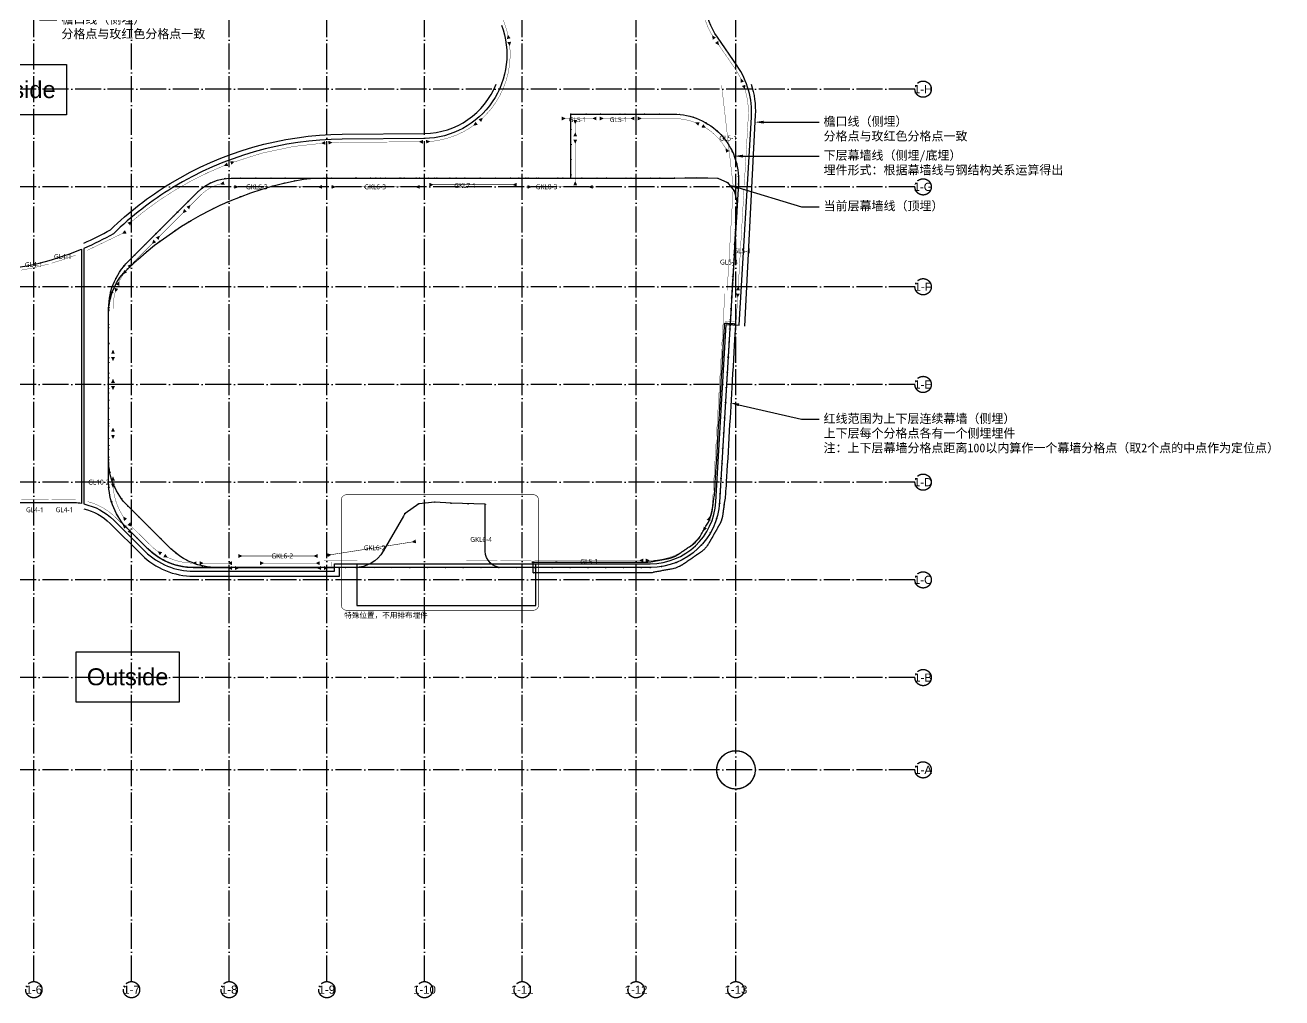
# Model space of a CAD drawing. Header units: millimetres. Extents: x -183324 to 52414, y -21000 to 181959.
# Drawn here: x -65504 to 50311, y -21000 to 68598 of the extents above; entities that cross this region are included whole.
import ezdxf
from ezdxf import colors
from ezdxf.entities.mleader import LeaderData, LeaderLine
from ezdxf.math import Vec2, Vec3

# ---------------------------------------------------------------- set-up
doc = ezdxf.new("R2010")
doc.units = ezdxf.units.MM
doc.header["$LTSCALE"] = 100
for name, pattern in [('ACAD_ISO04W100', [30, 24, -3, 0, -3]), ('CENTER', [2, 1.25, -0.25, 0.25, -0.25]), ('HIDDEN', [0.375, 0.25, -0.125])]:
    doc.linetypes.add(name, pattern=pattern)
doc.layers.get('DEFPOINTS').update_dxf_attribs({"color": 9, "true_color": 0x808080})
for name, color, linetype, true_color in [('ddd$0$范围', 7, 'Continuous', 0x000000), ('F_ALUM', 4, 'Continuous', 0x00ffff), ('F_CONC', 7, 'Continuous', 0x000000), ('F_GLAS', 5, 'Continuous', 0x0000ff), ('F_GRID', 1, 'ACAD_ISO04W100', 0xff0000)]:
    doc.layers.add(name, color=color, linetype=linetype, true_color=true_color)
doc.layers.add('F_TEXT', color=2, linetype='Continuous')
doc.styles.add('2F 钢结构及编号汇总$0$Arial Regular', font='Microsoft YaHei UI.ttf')
doc.styles.add('Arial Regular', font='arial.ttf')
doc.styles.add('F-Arial-h2', font='arial.ttf', dxfattribs={"height": 2})
doc.styles.add('F-simhei', font='simhei.ttf')

# ---------------------------------------------------------------- blocks, each defined once
blk = doc.blocks.new('Block 03')
at = {"layer": 'DEFPOINTS'}
blk.add_circle((0, 0), 1769, dxfattribs=at)
at = {"layer": 'F_GLAS', "color": 6, "true_color": 0xff00ff}
for p, q in [((228, 54049), (-1502, 24665)), ((-55744, 47089), (-49617, 53217)), ((-57807, 26444), (-57807, 42469)), ((-30649, 23361), (-32507, 20142)), ((-54200, 20373), (-56021, 22171)), ((-35105, 18641), (-49981, 18641)), ((-7890, 18641), (-21599, 18640))]:
    blk.add_line(p, q, dxfattribs=at)
for points in [[(-46506, 54505), (-15206, 54505), (-15206, 60402), (-5762, 60402)], [(-23099, 20140), (-23100, 24462), (-26251, 24561), (-27751, 24661), (-29233, 24509), (-30486, 23613)]]:
    blk.add_lwpolyline(points, dxfattribs=at)
at = {"layer": 'F_GLAS', "color": 6, "true_color": 0xff00ff, "extrusion": (0.001776, -0.00073575, 0.999998)}
blk.add_circle((-15206, 60402, -71), 25, dxfattribs=at)
at = {"layer": 'F_GLAS', "color": 6, "true_color": 0xff00ff}
for centre in [(-13806, 60402, -1), (-12473, 60402, 0), (-10687, 60402, 0), (-10220, 60402, 0), (-8433, 60402, 0), (-7033, 60402, 0), (-3926, 60114, 0), (-2757, 59595, 0), (-1750, 58863, 0), (-933, 57962, 0), (-324, 56937, 0), (66, 55829, 0), (232, 54676, 0), (222, 53966, 0), (141, 52568, 0), (59, 51170, 0), (-25, 49773, 0), (-107, 48375, 0), (-188, 46978, 0), (-29233, 24509), (-27751, 24661), (-26251, 24561), (-24675, 24511), (-23100, 24462), (-30486, 23613), (-4260, 19771), (-49442, 18641), (-48120, 18642), (-46480, 18641), (-44840, 18641), (-43200, 18641), (-39279, 18641, 0), (-37330, 18641), (-35979, 18641, 0), (-35000, 18643), (-18537, 18641), (-15257, 18641), (-13624, 18641), (-11983, 18641), (-10342, 18641), (-8698, 18638, 0), (-7891, 18641), (-5507, 19102)]:
    blk.add_circle(centre, 25, dxfattribs=at)
at = {"layer": 'F_GLAS', "color": 6, "true_color": 0xff00ff, "extrusion": (4.72991e-08, -6.47429e-09, 1)}
blk.add_circle((-5214, 60377, 0), 25, dxfattribs=at)
at = {"layer": 'F_GLAS', "color": 6, "true_color": 0xff00ff, "extrusion": (7.98611e-08, 1.34035e-15, 1)}
for centre in [(-15206, 59002, -1), (-15206, 57602, -1), (-15206, 56202, -1), (-15206, 54802, -1), (-15206, 54517, 0)]:
    blk.add_circle(centre, 25, dxfattribs=at)
at = {"layer": 'F_GLAS', "color": 6, "true_color": 0xff00ff, "extrusion": (9.47642e-09, -7.88545e-08, 1)}
blk.add_circle((-47097, 54465, 0), 25, dxfattribs=at)
at = {"layer": 'F_GLAS', "color": 6, "true_color": 0xff00ff, "extrusion": (-1.11278e-11, -7.98723e-08, 1)}
for centre in [(-45647, 54505, 0), (-44247, 54505, 0), (-42847, 54505, 0), (-41540, 54505, -1), (-37290, 54505, -1), (-35060, 54501, -1), (-33677, 54509, 0), (-32277, 54508, 0), (-30877, 54505, 0), (-29477, 54505, 0), (-27568, 54505, 0), (-25782, 54505, 0), (-25000, 54505, -4), (-23590, 54505, -1), (-20010, 54501, -1), (-19152, 54505, 0), (-18207, 54505, 0), (-16420, 54505, 0), (-15207, 54505, 0)]:
    blk.add_circle(centre, 25, dxfattribs=at)
at = {"layer": 'F_GLAS', "color": 6, "true_color": 0xff00ff, "extrusion": (1.11278e-11, -7.98723e-08, 1)}
for centre in [(-37960, 54505, 77), (-37290, 54501, -1), (-28350, 54505, -1), (-23590, 54501, -1)]:
    blk.add_circle(centre, 25, dxfattribs=at)
at = {"layer": 'F_GLAS', "color": 6, "true_color": 0xff00ff, "extrusion": (5.64958e-08, -5.64692e-08, 1)}
for centre in [(-49540, 53290, 0), (-50473, 52361, 0), (-51816, 51016, 0), (-51462, 51370, 0), (-53434, 49399, 0), (-53080, 49752, 0), (-54424, 48408, 0), (-55414, 47418, 0)]:
    blk.add_circle(centre, 25, dxfattribs=at)
at = {"layer": 'F_GLAS', "color": 6, "true_color": 0xff00ff, "extrusion": (2.10129e-08, -8.16586e-08, 1)}
blk.add_circle((-48414, 54070, 0), 25, dxfattribs=at)
at = {"layer": 'F_GLAS', "color": 6, "true_color": 0xff00ff, "extrusion": (6.1501e-08, -5.09718e-08, 1)}
blk.add_circle((-56377, 46430, 0), 25, dxfattribs=at)
at = {"layer": 'F_GLAS', "color": 6, "true_color": 0xff00ff, "extrusion": (7.12826e-08, -3.60405e-08, 1)}
blk.add_circle((-57130, 45285, 0), 25, dxfattribs=at)
at = {"layer": 'F_GLAS', "color": 6, "true_color": 0xff00ff, "extrusion": (7.74901e-08, -1.93729e-08, 1)}
blk.add_circle((-57614, 44001, 0), 25, dxfattribs=at)
at = {"layer": 'F_GLAS', "color": 6, "true_color": 0xff00ff, "extrusion": (0.002763, -0.002934, 0.999992)}
for centre in [(-314, 44838, -133), (-634, 39412, -118), (-716, 38015, -114), (-798, 36617, -110), (-880, 35220, -107), (-963, 33822, -103), (-1375, 26834, -83), (-1456, 25436, -79)]:
    blk.add_circle(centre, 25, dxfattribs=at)
at = {"layer": 'F_GLAS', "color": 6, "true_color": 0xff00ff, "extrusion": (7.98766e-08, 4.9321e-16, 1)}
for centre in [(-57807, 42345, 0), (-57806, 41038, 0), (-57806, 39251, 0), (-57802, 37944, 0), (-57807, 36543, 0), (-57806, 35143, 0), (-57806, 34059, 0), (-57806, 31672, 0), (-57806, 29885, 0), (-57806, 28801, 0), (-57806, 27402, -4)]:
    blk.add_circle(centre, 25, dxfattribs=at)
at = {"layer": 'F_GLAS', "color": 6, "true_color": 0xff00ff, "extrusion": (7.98766e-08, 9.72834e-11, 1)}
blk.add_circle((-57806, 32272, 0), 25, dxfattribs=at)
at = {"layer": 'F_GLAS', "color": 6, "true_color": 0xff00ff, "extrusion": (0.001811, 0.00946, 0.999954)}
blk.add_circle((-57792, 26033, 142), 25, dxfattribs=at)
at = {"layer": 'F_GLAS', "color": 6, "true_color": 0xff00ff, "extrusion": (-0.001735, 0.005448, 0.999984)}
blk.add_circle((-57544, 24688, 234), 25, dxfattribs=at)
at = {"layer": 'F_GLAS', "color": 6, "true_color": 0xff00ff, "extrusion": (1.81198e-07, -1.96314e-07, 1)}
blk.add_circle((-1511, 24530, 0), 25, dxfattribs=at)
at = {"layer": 'F_GLAS', "color": 6, "true_color": 0xff00ff, "extrusion": (0.003511, 0.012939, 0.99991)}
blk.add_circle((-56996, 23434, 103), 25, dxfattribs=at)
at = {"layer": 'F_GLAS', "color": 6, "true_color": 0xff00ff, "extrusion": (-0.000392738, 0.006486, 0.999979)}
blk.add_circle((-56178, 22332, 167), 25, dxfattribs=at)
at = {"layer": 'F_GLAS', "color": 6, "true_color": 0xff00ff, "extrusion": (0.00351, -0.002475, 0.999991)}
blk.add_circle((-1781, 23134, -64), 25, dxfattribs=at)
at = {"layer": 'F_GLAS', "color": 6, "true_color": 0xff00ff, "extrusion": (-0.002626, 0.001636, 0.999995)}
blk.add_circle((-55194, 21355, 180), 25, dxfattribs=at)
at = {"layer": 'F_GLAS', "color": 6, "true_color": 0xff00ff, "extrusion": (-2.58543e-06, 4.48689e-06, 1)}
blk.add_circle((-2349, 21841, 0), 25, dxfattribs=at)
at = {"layer": 'F_GLAS', "color": 6, "true_color": 0xff00ff, "extrusion": (-0.002583, 0.001778, 0.999995)}
blk.add_circle((-54212, 20385, 176), 25, dxfattribs=at)
at = {"layer": 'F_GLAS', "color": 6, "true_color": 0xff00ff, "extrusion": (0.001032, -0.002357, 0.999997)}
blk.add_circle((-3189, 20700, -52), 25, dxfattribs=at)
at = {"layer": 'F_GLAS', "color": 6, "true_color": 0xff00ff, "extrusion": (0.000748417, 0.009148, 0.999958)}
blk.add_circle((-53129, 19533, 139), 25, dxfattribs=at)
at = {"layer": 'F_GLAS', "color": 6, "true_color": 0xff00ff, "extrusion": (-0.000360676, 0.004567, 0.99999)}
blk.add_circle((-51886, 18951, 105), 25, dxfattribs=at)
at = {"layer": 'F_GLAS', "color": 6, "true_color": 0xff00ff, "extrusion": (0.000388375, 0.008077, 0.999967)}
blk.add_circle((-50558, 18669, 131), 25, dxfattribs=at)
at = {"layer": 'F_GLAS', "color": 6, "true_color": 0xff00ff, "extrusion": (0.001491, -0.009206, 0.999957)}
blk.add_circle((-6866, 18723, -183), 25, dxfattribs=at)
at = {"layer": 'F_GLAS', "color": 6, "true_color": 0xff00ff, "extrusion": (0, 0, -1)}
for centre, radius, start, end in [((5762, 54402), 6000, 90, 183.36793), ((46506, 50105), 4400, 45.00395, 90), ((51602, 42469), 6205, 360, 48.12476), ((51802, 26444), 6005, 314.63701, 360), ((7891, 25042), 6401, 183.37364, 269.99429), ((49981, 24646), 6005, 270, 314.63701), ((35105, 21641), 3000, 209.99435, 269.99193), ((21599, 20140), 1500, 269.99579, 359.99193)]:
    blk.add_arc(centre, radius, start, end, dxfattribs=at)
at = {"layer": 'F_GLAS', "color": 6, "true_color": 0xff00ff}
blk.add_arc((-28051, 21861), 3000, 144.26648, 150.00565, dxfattribs=at)
blk = doc.blocks.new('Block 01')
at = {"layer": 'DEFPOINTS'}
blk.add_circle((0, 0), 1769, dxfattribs=at)
at = {"layer": 'F_GLAS', "color": 2, "true_color": 0xffff00}
for p, q in [((-38256, 54505), (-37600, 54505)), ((-37600, 54505), (-5671, 54505)), ((-55992, 46218), (-55131, 47013)), ((-57807, 28550), (-57807, 42069)), ((-561, 40656), (-1503, 24665)), ((-52064, 20371), (-56023, 24280)), ((-7891, 18641), (-47848, 18641))]:
    blk.add_line(p, q, dxfattribs=at)
blk.add_lwpolyline([(-5671, 54505), (-4652, 54524), (-3661, 54527), (-2670, 54530), (-1682, 54490), (-785, 54089), (-152, 53338), (91, 52386), (43, 51396), (-12, 50407), (-67, 49418), (-123, 48429), (-178, 47439), (-233, 46450), (-288, 45461), (-343, 44471), (-399, 43482), (-454, 42493), (-561, 40656)], dxfattribs=at)
at = {"layer": 'F_GLAS', "color": 2, "true_color": 0xffff00, "extrusion": (-0.018632, 0.001776, 0.999825)}
for centre in [(-50551, -43890, 863), (-50687, -42637, 798), (-50942, -39968, 748), (-51109, -38210, 715), (-51149, -37792, 749), (-51319, -36014, 674), (-51358, -35597, 666), (-51491, -34203, 640), (-51624, -32810, 614), (-51757, -31416, 588), (-51890, -30023, 562), (-52022, -28629, 536), (-52155, -27236, 510), (-52288, -25843, 484), (-52421, -24449, 458), (-52514, -23485, 428), (-52745, -21056, 394), (-52912, -19305, 361), (-53045, -17912, 335), (-53128, -17035, 360), (-53297, -15256, 327), (-53341, -14798, 319), (-53510, -13020, 285), (-53594, -12144, 268), (-53721, -10815, 202), (-50171, -45593, 853)]:
    blk.add_circle(centre, 25, dxfattribs=at)
at = {"layer": 'F_GLAS', "color": 2, "true_color": 0xffff00}
for centre in [(-4652, 54524), (-4652, 54524), (-3661, 54527), (-3661, 54527), (-2670, 54530), (-1682, 54490), (-1682, 54490), (-785, 54089), (-785, 54089), (-152, 53338), (-152, 53338), (91, 52386), (91, 52386), (43, 51396), (43, 51396), (-12, 50407), (-12, 50407), (-67, 49418), (-67, 49418), (-123, 48429), (-123, 48429), (-233, 46450), (-233, 46450), (-178, 47439), (-178, 47439), (-288, 45461), (-288, 45461), (-343, 44471), (-343, 44471), (-399, 43482), (-399, 43482), (-454, 42493), (-454, 42493), (-544, 40948), (-544, 40948), (-509, 41503), (-509, 41503), (-4261, 19771), (-48091, 18646), (-46451, 18641), (-44811, 18640), (-43171, 18640), (-41531, 18640), (-39891, 18640), (-38251, 18641), (-36611, 18640), (-34971, 18641), (-33331, 18643, 0), (-31691, 18643, 0), (-30051, 18641, 0), (-28411, 18641), (-26771, 18640, 0), (-25131, 18641, 0), (-23491, 18641), (-21851, 18641), (-20211, 18641), (-18571, 18641, 41), (-16931, 18641), (-15288, 18641, 0), (-13651, 18641, 41), (-12011, 18641, 0), (-10371, 18640, 0), (-8731, 18641, 41), (-7925, 18641, -1), (-5508, 19101)]:
    blk.add_circle(centre, 25, dxfattribs=at)
at = {"layer": 'F_GLAS', "color": 2, "true_color": 0xffff00, "extrusion": (-0.018211, -0.00432, 0.999825)}
for centre in [(-62106, -30464, 612), (-61913, -32235, 605)]:
    blk.add_circle(centre, 25, dxfattribs=at)
at = {"layer": 'F_GLAS', "color": 2, "true_color": 0xffff00, "extrusion": (-0.018414, -0.003348, 0.999825)}
blk.add_circle((-60548, -32405, 607), 25, dxfattribs=at)
at = {"layer": 'F_GLAS', "color": 2, "true_color": 0xffff00, "extrusion": (-0.018541, -0.002553, 0.999825)}
blk.add_circle((-59230, -33848, 675), 25, dxfattribs=at)
at = {"layer": 'F_GLAS', "color": 2, "true_color": 0xffff00, "extrusion": (-0.017993, -0.005153, 0.999825)}
blk.add_circle((-63185, -30658, 615), 25, dxfattribs=at)
at = {"layer": 'F_GLAS', "color": 2, "true_color": 0xffff00, "extrusion": (-0.017214, -0.007347, 0.999825)}
for centre in [(-66358, -25333, 516), (-66218, -26530, 538)]:
    blk.add_circle(centre, 25, dxfattribs=at)
at = {"layer": 'F_GLAS', "color": 2, "true_color": 0xffff00, "extrusion": (-0.017535, -0.006544, 0.999825)}
blk.add_circle((-65283, -26997, 547), 25, dxfattribs=at)
at = {"layer": 'F_GLAS', "color": 2, "true_color": 0xffff00, "extrusion": (-0.015341, -0.010839, 0.999824)}
blk.add_circle((-53108, 48674, 329), 25, dxfattribs=at)
at = {"layer": 'F_GLAS', "color": 2, "true_color": 0xffff00, "extrusion": (-0.015421, -0.010577, 0.999825)}
blk.add_circle((-51645, 49702, 312), 25, dxfattribs=at)
at = {"layer": 'F_GLAS', "color": 2, "true_color": 0xffff00, "extrusion": (-0.015603, -0.010336, 0.999825)}
blk.add_circle((-54269, 47754, 395), 25, dxfattribs=at)
at = {"layer": 'F_GLAS', "color": 2, "true_color": 0xffff00, "extrusion": (-0.015127, -0.011021, 0.999825)}
blk.add_circle((-55331, 46829, 363), 25, dxfattribs=at)
at = {"layer": 'F_GLAS', "color": 2, "true_color": 0xffff00, "extrusion": (-0.011685, -0.01462, 0.999825)}
blk.add_circle((-56881, 45165, 5), 25, dxfattribs=at)
at = {"layer": 'F_GLAS', "color": 2, "true_color": 0xffff00, "extrusion": (-0.01472, -0.011559, 0.999825)}
blk.add_circle((-56046, 46167, 292), 25, dxfattribs=at)
at = {"layer": 'F_GLAS', "color": 2, "true_color": 0xffff00, "extrusion": (-0.007934, -0.016951, 0.999825)}
blk.add_circle((-70696, 15452, -248), 25, dxfattribs=at)
at = {"layer": 'F_GLAS', "color": 2, "true_color": 0xffff00, "extrusion": (-0.003431, -0.018399, 0.999825)}
blk.add_circle((-64609, 31253, -544), 25, dxfattribs=at)
at = {"layer": 'F_GLAS', "color": 2, "true_color": 0xffff00, "extrusion": (-0.001776, -0.018632, 0.999825)}
for centre in [(-61410, 35051, -577), (-61276, 33647, -589), (-61106, 31868, -555), (-60968, 30466, -492), (-60836, 29072, -466), (-60707, 27678, -439), (-60575, 26285, -413), (-60442, 24891, -387), (-60351, 23911, -408), (-60249, 22932, -429)]:
    blk.add_circle(centre, 25, dxfattribs=at)
at = {"layer": 'F_GLAS', "color": 2, "true_color": 0xffff00, "extrusion": (0.002763, -0.002934, 0.999992)}
for centre in [(-564, 40606, -121), (-634, 39411, -76), (-717, 38014, -114), (-799, 36616, -68), (-883, 35219, -106), (-963, 33821, -60), (-1045, 32423, -57), (-1128, 31026, -94), (-1212, 29628, -91), (-1292, 28231, -45), (-1376, 26834, -83), (-1457, 25435, -79)]:
    blk.add_circle(centre, 25, dxfattribs=at)
at = {"layer": 'F_GLAS', "color": 2, "true_color": 0xffff00, "extrusion": (0.001776, -0.018632, 0.999825)}
blk.add_circle((-54837, 32761, -572), 25, dxfattribs=at)
at = {"layer": 'F_GLAS', "color": 2, "true_color": 0xffff00, "extrusion": (0.006077, -0.017702, 0.999825)}
blk.add_circle((-45702, 43248, -768), 25, dxfattribs=at)
at = {"layer": 'F_GLAS', "color": 2, "true_color": 0xffff00, "extrusion": (0.009682, -0.016017, 0.999825)}
blk.add_circle((-35540, 50655, -907), 25, dxfattribs=at)
at = {"layer": 'F_GLAS', "color": 2, "true_color": 0xffff00, "extrusion": (1.81198e-07, -1.96314e-07, 1)}
blk.add_circle((-1512, 24530, 0), 25, dxfattribs=at)
at = {"layer": 'F_GLAS', "color": 2, "true_color": 0xffff00, "extrusion": (0.01201, -0.014355, 0.999825)}
for centre in [(-56014, 24264, -980), (-54017, 22301, -928), (-53025, 21313, -943), (-52029, 20331, -875)]:
    blk.add_circle(centre, 25, dxfattribs=at)
at = {"layer": 'F_GLAS', "color": 2, "true_color": 0xffff00, "extrusion": (0.011469, -0.014791, 0.999825)}
blk.add_circle((-55018, 23281, -934), 25, dxfattribs=at)
at = {"layer": 'F_GLAS', "color": 2, "true_color": 0xffff00, "extrusion": (0.00351, -0.002475, 0.999991)}
blk.add_circle((-1782, 23134, -64), 25, dxfattribs=at)
at = {"layer": 'F_GLAS', "color": 2, "true_color": 0xffff00, "extrusion": (-2.58542e-06, 4.4869e-06, 1)}
blk.add_circle((-2350, 21841, 0), 25, dxfattribs=at)
at = {"layer": 'F_GLAS', "color": 2, "true_color": 0xffff00, "extrusion": (0.013539, -0.012923, 0.999825)}
blk.add_circle((-51556, 19917, -914), 25, dxfattribs=at)
at = {"layer": 'F_GLAS', "color": 2, "true_color": 0xffff00, "extrusion": (0.001032, -0.002357, 0.999997)}
blk.add_circle((-3190, 20699, -52), 25, dxfattribs=at)
at = {"layer": 'F_GLAS', "color": 2, "true_color": 0xffff00, "extrusion": (0.015861, -0.009936, 0.999825)}
blk.add_circle((-10494, 53051, -992), 25, dxfattribs=at)
at = {"layer": 'F_GLAS', "color": 2, "true_color": 0xffff00, "extrusion": (0.0178, -0.005786, 0.999825)}
blk.add_circle((2670, 52544, -942), 25, dxfattribs=at)
at = {"layer": 'F_GLAS', "color": 2, "true_color": 0xffff00, "extrusion": (0.001491, -0.009206, 0.999957)}
blk.add_circle((-6867, 18723, -183), 25, dxfattribs=at)
at = {"layer": 'F_GLAS', "color": 2, "true_color": 0xffff00, "extrusion": (0, 0, -1)}
for centre, radius, start, end in [((38256, 42105), 12400, 78.1411, 90.00017), ((34396, 23722), 31184, 48.32263, 78.1411), ((52157, 42069), 5650, 0.00017, 47.25207), ((51807, 28550), 6000, 314.63718, 0.00017), ((7891, 25041), 6400, 183.36811, 270.00017), ((47848, 24641), 6000, 270.00017, 314.63718)]:
    blk.add_arc(centre, radius, start, end, dxfattribs=at)
blk = doc.blocks.new('A$C11ab6e16')
at = {"layer": 'F_CONC', "color": 5, "true_color": 0x0000ff}
for p, q in [((104, 64859), (-1714, 67483)), ((307, 40949), (1435, 60116)), ((-28695, 58155), (-36277, 58108)), ((-60300, 47953), (-60301, 24529)), ((-60100, 48037), (-60101, 24492)), ((-1852, 24686), (-890, 41020)), ((-890, 41020), (307, 40949)), ((-60932, 24599), (-65948, 24607)), ((-57340, 23005), (-54446, 20123)), ((-36992, 18291), (-36993, 18991)), ((-36993, 18991), (-7891, 18991)), ((-49981, 18291), (-36992, 18291))]:
    blk.add_line(p, q, dxfattribs=at)
at = {"layer": 'F_CONC', "color": 5, "true_color": 0x0000ff, "extrusion": (0, 0, -1)}
for centre, radius, start, end in [((-3588, 71157), 6450, 325.28102, 23.2609), ((28857, 65902), 7748, 159.63802, 268.80257), ((70525, 72721), 26795, 240.58584, 247.10379), ((61220, 19107), 5500, 101.73668, 134.86957)]:
    blk.add_arc(centre, radius, start, end, dxfattribs=at)
at = {"layer": 'F_CONC', "color": 5, "true_color": 0x0000ff}
for centre, radius, start, end in [((-6102, 60559), 7550, 356.63207, 34.71898), ((-35944, 27463), 30647, 90.62129, 121.35575), ((-35944, 27463), 30647, 121.35575, 134.34412), ((-70525, 72721), 26795, 252.43991, 292.43278), ((-61220, 19107), 5500, 80.38338, 87.00275), ((-7891, 25041), 6050, 270, 356.63207), ((-49981, 24646), 6355, 225.37109, 270)]:
    blk.add_arc(centre, radius, start, end, dxfattribs=at)
blk = doc.blocks.new('平台轮廓 2F')
at = {"layer": 'F_ALUM'}
for p, q in [((66479, 60314), (65499, 40876)), ((28419, 58557), (35999, 58605)), ((7027, 22701), (9937, 19804)), ((28158, 17841), (28158, 18634)), ((14719, 17841), (28158, 17841))]:
    blk.add_line(p, q, dxfattribs=at)
for centre, radius, start, end in [((35843, 65901), 7298, 271.22269, 338.05711), ((-5825, 72721), 26345, 293.30785, 299.28676), ((14719, 24646), 6805, 225.36282, 269.99983)]:
    blk.add_arc(centre, radius, start, end, dxfattribs=at)
at = {"layer": 'F_ALUM', "extrusion": (0, 0, -1)}
for centre, radius, start, end in [((-58489, 60717), 8000, 162.11211, 182.88404), ((-28755, 27462), 31097, 58.64442, 89.38078), ((-28755, 27462), 31097, 45.76555, 58.64442), ((-3500, 19157), 5000, 102.6977, 134.86974)]:
    blk.add_arc(centre, radius, start, end, dxfattribs=at)
blk = doc.blocks.new('A$Cc8c9adf5')
at = {"layer": 'DEFPOINTS', "color": 8, "linetype": 'CENTER', "true_color": 0x808080}
blk.add_circle((0, 0), 1769, dxfattribs=at)
at = {"layer": 'F_GRID'}
for p, q in [((-46700, -19500), (-46700, 175000)), ((-37700, -19500), (-37700, 175000)), ((-28700, -19500), (-28700, 175000)), ((-19700, -19500), (-19700, 175000)), ((-9200, -19500), (-9200, 175000)), ((0, -19500), (0, 175000)), ((-55700, -19500), (-55700, 130550)), ((-64700, -19500), (-64700, 128000)), ((16500, 62700), (-73700, 62700)), ((16500, 53700), (-99800, 53700)), ((16500, 44500), (-99800, 44500)), ((16500, 35500), (-99800, 35500)), ((16500, 26500), (-99800, 26500)), ((16500, 17500), (-113484, 17500)), ((16500, 8500), (-109700, 8500)), ((16500, 0), (-109700, 0))]:
    blk.add_line(p, q, dxfattribs=at)
for centre in [(17250, 62700), (17250, 53700), (17250, 44500), (17250, 35500), (17250, 26500), (17250, 17500), (17250, 8500), (17250, 0), (-64700, -20250), (-55700, -20250), (-46700, -20250), (-37700, -20250), (-28700, -20250), (-19700, -20250), (-9200, -20250), (0, -20250)]:
    blk.add_circle(centre, 750, dxfattribs=at)
at = {"layer": 'F_GRID', "char_height": 750, "attachment_point": 5, "style": 'Arial Regular'}
for s, insert, width in [('1-H', (17250, 62700), 4475.54), ('1-G', (17250, 53700), 4630.43), ('1-F', (17250, 44500), 4312.5), ('1-E', (17250, 35500), 4410.33), ('1-D', (17250, 26500), 4532.61), ('1-C', (17250, 17500), 4557.07), ('1-B', (17250, 8500), 4418.48), ('1-A', (17250, 0), 4532.61), ('1-6', (-64700, -20250), 4198.37), ('1-7', (-55700, -20250), 4198.37), ('1-8', (-46700, -20250), 4206.52), ('1-9', (-37700, -20250), 4206.52), ('1-10', (-28700, -20250), 5355.98), ('1-11', (-19700, -20250), 5070.65), ('1-12', (-9200, -20250), 5339.67), ('1-13', (0, -20250), 5355.98)]:
    blk.add_mtext(s, dxfattribs=dict(at, insert=insert, width=width))
blk = doc.blocks.new('2F 钢结构及编号汇总')
at = {"layer": 'DEFPOINTS', "color": 112, "true_color": 0x0fb574, "const_width": 30}
for points in [[(-20940, 67350, 0.0432756), (-21307, 68691, 0.0961723), (-23678, 73350)], [(-1987, 67350, -0.2368101), (-2796, 73350, -0.2368101)], [(-23600, 59807, 0.2559386), (-20891, 67050)], [(766, 53850), (1136, 60133, 0.1027356), (707, 63050, 0.1027356)], [(-28550, 57859, 0.1576331), (-23900, 59561)], [(-9050, 60002), (-5763, 60002, -0.1085565), (-3415, 59486, -0.1085565)], [(-3095, 59326, -0.1525804), (-766, 56931, -0.1525804)], [(-46550, 55896, -0.0736779), (-37850, 57750)], [(-37550, 57767, -0.0105167), (-36274, 57808), (-28850, 57854)], [(-55950, 50282, -0.0431601), (-51735, 53377, -0.0449491), (-46850, 55782, -0.0449491)], [(-50514, 51754, -0.0000132), (-49334, 52934, -0.15553), (-47175, 54049, -0.15553)], [(-50726, 51542, 0.0000294), (-53342, 48926, 0.0000294)], [(-55950, 46315, -0.0294169), (-55469, 46798, -0.0000215), (-53554, 48713, -0.0000215)], [(-56981, 44650, -0.0643508), (-56250, 45946, -0.0643508)], [(-57407, 38325), (-57407, 42469, -0.0826989), (-57093, 44350)], [(-56250, 23034, -0.1606862), (-57406, 26350)], [(-59750, 24717, -0.1324874), (-57128, 23217), (-56250, 22343)], [(-2525, 22976, 0.0773102), (-2151, 24703), (-2109, 25425)], [(-52983, 19913, -0.0535005), (-53919, 20658), (-55740, 22456, -0.0135414), (-55950, 22675)], [(-55950, 22044), (-54234, 20337, 0.197203), (-49981, 18591), (-46450, 18591)], [(-8275, 19291), (-7891, 19291, 0.276262), (-2825, 22322, 0.276262)], [(-49717, 19041), (-49981, 19041, -0.1264343), (-52683, 19736)]]:
    blk.add_lwpolyline(points, format="xyb", dxfattribs=at)
at = {"layer": 'DEFPOINTS', "color": 112, "true_color": 0x0fb574}
for points in [[(-21011, 67693, 30, 350, 0), (-20940, 67350, 0, 0, 0)], [(-20853, 66702, 30, 350, 0), (-20891, 67050, 0, 0, 0)], [(-2181, 67641, 30, 350, 0), (-1987, 67350, 0, 0, 0)], [(-1580, 66762, 30, 350, 0), (-1779, 67050, 0, 0, 0)], [(590, 63350, 30, 30, 0.0527484), (-142, 64688, 30, 30, 0), (-1779, 67050, 0, 0, 0)], [(451, 63671, 30, 350, 0), (590, 63350, 0, 0, 0)], [(-1318, 63051, 30, 30, 0), (-262, 53849, 0, 0, 0)], [(819, 62718, 30, 350, 0), (707, 63050, 0, 0, 0)], [(-24182, 59354, 30, 350, 0), (-23900, 59561, 0, 0, 0)], [(-23339, 60041, 30, 350, 0), (-23600, 59807, 0, 0, 0)], [(-16050, 60002, 350, 30, 0), (-15700, 60002, 30, 30, 0), (-13200, 60002, 30, 350, 0), (-12850, 60002, 0, 0, 0)], [(-14807, 58350, 350, 30, 0), (-14807, 58700, 30, 30, 0), (-14807, 59502, 30, 350, 0), (-14807, 59852, 0, 0, 0)], [(-12550, 60002, 350, 30, 0), (-12200, 60002, 30, 30, 0), (-9700, 60002, 30, 350, 0), (-9350, 60002, 0, 0, 0)], [(-9050, 60002, 350, 30, 0), (-8700, 60002, 350, 30, 0)], [(-3415, 59486, 350, 30, 0), (-3736, 59626, 350, 30, 0)], [(-3095, 59326, 350, 30, 0), (-2793, 59149, 350, 30, 0)], [(-38199, 57727, 30, 350, 0), (-37850, 57750, 0, 0, 0)], [(-37200, 57783, 30, 350, 0), (-37550, 57767, 0, 0, 0)], [(-29200, 57852, 30, 350, 0), (-28850, 57854, 0, 0, 0)], [(-28201, 57883, 30, 350, 0), (-28550, 57859, 0, 0, 0)], [(-14807, 53850, 350, 30, 0), (-14807, 54200, 30, 30, 0), (-14807, 57700, 30, 350, 0), (-14807, 58050, 0, 0, 0)], [(-766, 56931, 350, 30, 0), (-926, 57242, 350, 30, 0)], [(-47176, 55655, 30, 350, 0), (-46850, 55782, 0, 0, 0)], [(-46222, 56018, 30, 350, 0), (-46550, 55896, 0, 0, 0)], [(-47175, 54049, 350, 30, 0), (-47508, 53942, 350, 30, 0)], [(197, 44175, 350, 30, 0), (217, 44524, 30, 30, 0), (749, 53550, 0, 0, 0)], [(-50514, 51754, 350, 30, 0), (-50274, 52009, 350, 30, 0)], [(-50726, 51542, 350, 30, 0), (-50973, 51295, 350, 30, 0)], [(-55686, 50511, 30, 350, 0), (-55950, 50282, 0, 0, 0)], [(-59765, 47861, 30, 30, 0), (-56551, 49405, 30, 350, 0), (-56235, 49556, 0, 0, 0)], [(-53554, 48713, 350, 30, 0), (-53801, 48466, 350, 30, 0)], [(-53342, 48926, 350, 30, 0), (-53102, 49180, 350, 30, 0)], [(-55950, 46315, 350, 30, 0), (-55710, 46569, 350, 30, 0)], [(-56250, 45946, 350, 30, 0), (-56454, 45662, 350, 30, 0)], [(-57093, 44350, 350, 30, 0), (-57184, 44012, 350, 30, 0)], [(-56981, 44650, 350, 30, 0), (-56835, 44968, 350, 30, 0)], [(17, 41117, 30, 30, 0), (159, 43526, 30, 350, 0), (179, 43875, 0, 0, 0)], [(-1305, 39075, 30, 30, 0), (-1023, 43875, 30, 30, 0)], [(-1023, 41328, 30, 30, 0), (-124, 41275, 0, 0, 0)], [(-57407, 38325, 350, 30, 0), (-57407, 38675, 350, 30, 0)], [(-1797, 30725, 30, 30, 0), (-1323, 38775, 0, 0, 0)], [(-57407, 35650, 350, 30, 0), (-57407, 36000, 30, 30, 0), (-57407, 37675, 30, 350, 0), (-57407, 38025, 0, 0, 0)], [(-57407, 31150, 350, 30, 0), (-57407, 31500, 30, 30, 0), (-57407, 35000, 30, 350, 0), (-57407, 35350, 0, 0, 0)], [(-57407, 30850, 350, 30, 0), (-57407, 30500, 30, 30, 0), (-57407, 27000, 30, 350, 0), (-57407, 26650, 0, 0, 0)], [(-2091, 25725, 30, 30, 0), (-1814, 30425, 0, 0, 0)], [(-57406, 26350, 350, 30, 0), (-57406, 26000, 350, 30, 0)], [(-56250, 23034, 350, 30, 0), (-56460, 23314, 350, 30, 0)], [(-2425, 23311, 30, 350, 0), (-2525, 22976, 0, 0, 0)], [(-56498, 22590, 30, 350, 0), (-56250, 22343, 0, 0, 0)], [(-55950, 22675, 350, 30, 0), (-55708, 22422, 350, 30, 0)], [(-55702, 21797, 30, 350, 0), (-55950, 22044, 0, 0, 0)], [(-2999, 22018, 30, 350, 0), (-2825, 22322, 0, 0, 0)], [(-52983, 19913, 350, 30, 0), (-53268, 20116, 350, 30, 0)], [(-52683, 19736, 350, 30, 0), (-52375, 19570, 350, 30, 0)], [(-49717, 19041, 350, 30, 0), (-50067, 19041, 350, 30, 0)], [(-46450, 19041, 350, 30, 0), (-46800, 19041, 30, 30, 0), (-49067, 19041, 30, 350, 0), (-49417, 19041, 0, 0, 0)], [(-46800, 18591, 30, 350, 0), (-46450, 18591, 0, 0, 0)], [(-46150, 18591, 30, 30, 0), (-38600, 18591, 30, 350, 0), (-38250, 18591, 0, 0, 0)], [(-45800, 18591, 30, 350, 0), (-46150, 18591, 0, 0, 0)], [(-38358, 19040, 350, 30, 0), (-38708, 19040, 30, 30, 0), (-43500, 19042, 30, 350, 0), (-43850, 19042, 0, 0, 0)], [(-37950, 18591, 350, 30, 0), (-37600, 18591, 30, 30, 0), (-36992, 18591, 0, 0, 0)], [(-34875, 19291, 30, 30, 0), (-37950, 19291, 0, 0, 0)], [(-37292, 18741, 30, 30, 0), (-37293, 19141, 0, 0, 0)], [(-24850, 19291, 30, 30, 0), (-22000, 19291, 0, 0, 0)], [(-21700, 19291, 30, 30, 0), (-18850, 19291, 0, 0, 0)], [(-18550, 19291, 30, 30, 0), (-8575, 19291, 0, 0, 0)], [(-8888, 19293, 30, 350, 0), (-8538, 19293, 0, 0, 0)], [(-7963, 19293, 30, 350, 0), (-8313, 19293, 0, 0, 0)]]:
    blk.add_lwpolyline(points, format="xyseb", dxfattribs=at)
at = {"layer": 'DEFPOINTS', "color": 240, "true_color": 0xed2131}
for points in [[(-46225, 53700, 350, 50, 0), (-45875, 53700, 50, 50, 0), (-38500, 53700, 50, 350, 0), (-38150, 53700, 0, 0, 0)], [(-29150, 53700, 350, 50, 0), (-29500, 53700, 50, 50, 0), (-36900, 53700, 50, 350, 0), (-37250, 53700, 0, 0, 0)]]:
    blk.add_lwpolyline(points, format="xyseb", dxfattribs=at)
at = {"layer": 'DEFPOINTS', "color": 232, "true_color": 0xe21153}
blk.add_lwpolyline([(-20200, 53900, 350, 50, 0), (-20550, 53900, 50, 50, 0), (-27900, 53900, 50, 350, 0), (-28250, 53900, 0, 0, 0)], format="xyseb", dxfattribs=at)
at = {"layer": 'DEFPOINTS', "color": 224, "true_color": 0x9c0077}
blk.add_lwpolyline([(-13200, 53700, 350, 50, 0), (-13550, 53700, 50, 50, 0), (-18850, 53700, 50, 350, 0), (-19200, 53700, 0, 0, 0)], format="xyseb", dxfattribs=at)
at = {"layer": 'DEFPOINTS', "color": 95, "true_color": 0x2ab53a}
blk.add_lwpolyline([(-253, 53550, 30, 30, 0), (-805, 44175, 0, 0, 0)], format="xyseb", dxfattribs=at)
at = {"layer": 'DEFPOINTS', "color": 132, "true_color": 0x06bcbe, "const_width": 30}
for points in [[(-65850, 46032, 0.0236533), (-63350, 46593, 0.0236533)], [(-63050, 46677, 0.0214091), (-60850, 47412, 0.0214091)]]:
    blk.add_lwpolyline(points, format="xyb", dxfattribs=at)
for points in [[(-63350, 24903), (-65850, 24906)], [(-60851, 24899), (-63050, 24902)]]:
    blk.add_lwpolyline(points, dxfattribs=at)
at = {"layer": 'DEFPOINTS', "color": 20, "true_color": 0xf13111}
for points in [[(-37652, 19770, 350, 50, 0), (-37306, 19824, 50, 50, 0), (-29844, 20989, 50, 350, 0), (-29498, 21043, 0, 0, 0)], [(-45850, 19700, 350, 50, 0), (-45500, 19700, 50, 50, 0), (-38900, 19700, 50, 350, 0), (-38550, 19700, 0, 0, 0)]]:
    blk.add_lwpolyline(points, format="xyseb", dxfattribs=at)
at = {"layer": 'DEFPOINTS'}
blk.add_circle((0, 0), 1769, dxfattribs=at)
at = {"layer": 'DEFPOINTS', "color": 112, "true_color": 0x0fb574, "char_height": 450, "width": 4045.36, "attachment_point": 7, "style": '2F 钢结构及编号汇总$0$Arial Regular'}
for insert in [(-15401, 59665), (-11621, 59665), (-1529, 57966, 0), (-244, 47588, 0), (-14335, 18972, 0)]:
    blk.add_mtext('GL5-1', dxfattribs=dict(at, insert=insert))
at = {"layer": 'DEFPOINTS', "color": 240, "true_color": 0xed2131, "char_height": 450, "width": 4968.56, "attachment_point": 7, "style": '2F 钢结构及编号汇总$0$Arial Regular'}
for insert in [(-45153, 53473), (-34253, 53473)]:
    blk.add_mtext('GKL6-3', dxfattribs=dict(at, insert=insert))
at = {"layer": 'DEFPOINTS', "color": 232, "true_color": 0xe21153, "insert": (-25961, 53588), "char_height": 450, "width": 4801.55, "attachment_point": 7, "style": '2F 钢结构及编号汇总$0$Arial Regular'}
blk.add_mtext('GKL7-1', dxfattribs=at)
at = {"layer": 'DEFPOINTS', "color": 224, "true_color": 0x9c0077, "insert": (-18453, 53479), "char_height": 450, "width": 4968.56, "attachment_point": 7, "style": '2F 钢结构及编号汇总$0$Arial Regular'}
blk.add_mtext('GKL8-3', dxfattribs=at)
at = {"layer": 'DEFPOINTS', "color": 132, "true_color": 0x06bcbe, "char_height": 450, "width": 4045.36, "attachment_point": 7, "style": '2F 钢结构及编号汇总$0$Arial Regular'}
for insert in [(-62844, 47062, 6500), (-65526, 46315, 6500), (-65419, 23726, 6500), (-62696, 23731, 6500)]:
    blk.add_mtext('GL4-1', dxfattribs=dict(at, insert=insert))
at = {"layer": 'DEFPOINTS', "color": 95, "true_color": 0x2ab53a, "insert": (-1472, 46542, 0), "char_height": 450, "width": 4212.37, "attachment_point": 7, "style": '2F 钢结构及编号汇总$0$Arial Regular'}
blk.add_mtext('GL5-3', dxfattribs=at)
at = {"layer": 'DEFPOINTS', "color": 206, "true_color": 0x60087c, "insert": (-59694, 26276, 0), "char_height": 450, "width": 4931.44, "attachment_point": 7, "style": '2F 钢结构及编号汇总$0$Arial Regular'}
blk.add_mtext('GL10-2', dxfattribs=at)
at = {"layer": 'DEFPOINTS', "color": 240, "true_color": 0xec1b3d, "insert": (-24482, 20994), "char_height": 450, "width": 5033.51, "attachment_point": 7, "style": '2F 钢结构及编号汇总$0$Arial Regular'}
blk.add_mtext('GKL6-4', dxfattribs=at)
at = {"layer": 'DEFPOINTS', "color": 20, "true_color": 0xf13111, "char_height": 450, "width": 4991.75, "attachment_point": 7, "style": '2F 钢结构及编号汇总$0$Arial Regular'}
for insert in [(-42809, 19473), (-34298, 20224)]:
    blk.add_mtext('GKL6-2', dxfattribs=dict(at, insert=insert))
blk = doc.blocks.new('A$C53204d19')
at = {"layer": 'DEFPOINTS', "color": 8, "linetype": 'HIDDEN', "ltscale": 10, "const_width": 50}
blk.add_lwpolyline([(-35873, 25348), (-18685, 25348, -0.4142136), (-18185, 24848), (-18185, 15198, -0.4142136), (-18685, 14698), (-35873, 14698, -0.4142136), (-36373, 15198), (-36373, 24848, -0.4142136)], format="xyb", close=True, dxfattribs=at)
at = {"layer": 'DEFPOINTS', "color": 8, "linetype": 'HIDDEN', "ltscale": 10, "insert": (-36098, 14496), "char_height": 500, "attachment_point": 1, "style": 'F-simhei'}
blk.add_mtext_dynamic_manual_height_columns('特殊位置，不用排布埋件', width=8574.38, gutter_width=2500, heights=[0], dxfattribs=at)
blk = doc.blocks.new('ddd')
blk.add_circle((0, 0), 1769)
at = {"layer": 'ddd$0$范围', "color": 171, "true_color": 0x774cff}
blk.add_lwpolyline([(-50554, 121688), (-50554, 121688)], dxfattribs=at)
at = {"layer": 'ddd$0$范围', "color": 1}
for points in [[(-86907, 106421), (-86223, 105737, 0.4142136), (-86136, 105737), (-73370, 118504, 0.4142136), (-73370, 118591), (-74053, 119274, 0.4142136), (-74140, 119274), (-86907, 106508, 0.4142136)], [(-106125, 29082), (-106910, 29646, 0.4142136), (-106996, 29632), (-109889, 25600, 0.4142136), (-109875, 25514), (-109089, 24951, 0.4142136), (-109004, 24965), (-106111, 28996, 0.4142136)]]:
    blk.add_lwpolyline(points, format="xyb", close=True, dxfattribs=at)
for points, weights, knots in [([(-20544, 136910), (-20537, 137698), (-20530, 138487), (-20529, 138548), (-20468, 138548), (-13181, 138484), (-5894, 138420), (-5161, 138414), (-4473, 138161, 1), (-3956, 137971, 1), (-3438, 137781, 1), (-2651, 137492, 2), (-2033, 136925, 2), (-1260, 136214, 1), (-486, 135503, 0), (139, 134928), (494, 134157), (742, 133617), (991, 133077), (1242, 132532), (1331, 131938), (1412, 131401), (1493, 130863), (1528, 130630), (1537, 130394), (1803, 123375), (2069, 116356), (2070, 116331), (2053, 116312), (2035, 116293), (2010, 116293), (1222, 116263), (434, 116233), (373, 116230), (370, 116292), (106, 123263), (-158, 130235), (-167, 130470), (-203, 130704), (-258, 131075), (-314, 131447), (-404, 132040), (-655, 132586), (-781, 132861), (-908, 133136), (-1263, 133907), (-1888, 134482, 1), (-2412, 134963, 1), (-2936, 135445, 2), (-3553, 136012, 2), (-4340, 136301, 1), (-4561, 136383, 1), (-4783, 136464, 1), (-5471, 136716), (-6204, 136723), (-13343, 136785), (-20483, 136848), (-20544, 136849), (-20544, 136910)], [1, 1, 1, 0.707106783229, 1, 1, 1, 0.985315514829, 1, 1, 1, 0.980916265957, 1, 1, 1, 0.980440987279, 1, 1, 1, 0.990079487728, 1, 1, 1, 0.998447622308, 1, 1, 1, 0.923879532511, 1, 0.923879532511, 1, 1, 1, 0.707106781187, 1, 1, 1, 0.998447622308, 1, 1, 1, 0.990079485199, 1, 1, 1, 0.980440960956, 1, 1, 1, 0.980916154094, 1, 1, 1, 0.985315450621, 1, 1, 1, 0.707106783269, 1], [0, 0, 0, 1, 1, 2.5707963, 2.5707963, 3.5707963, 3.5707963, 3.9139647, 3.9139647, 4.9139647, 4.9139647, 5.3053187, 5.3053187, 6.3053187, 6.3053187, 6.7015318, 6.7015318, 7.7015318, 7.7015318, 7.9834816, 7.9834816, 8.9834816, 8.9834816, 9.0949367, 9.0949367, 10.0949367, 10.0949367, 10.8803348, 10.8803348, 11.665733, 11.665733, 12.665733, 12.665733, 14.2365293, 14.2365293, 15.2365293, 15.2365293, 15.3479844, 15.3479844, 16.3479844, 16.3479844, 16.6299342, 16.6299342, 17.6299342, 17.6299342, 18.0261476, 18.0261476, 19.0261476, 19.0261476, 19.4175027, 19.4175027, 20.4175027, 20.4175027, 20.7606719, 20.7606719, 21.7606719, 21.7606719, 23.3314682, 23.3314682, 23.3314682]), ([(-1530, 22572), (-1290, 22993), (-1223, 23473), (-1096, 24393), (-968, 25313), (-955, 25411), (-949, 25510), (-492, 33271), (-36, 41031), (-35, 41057), (-51, 41076), (-68, 41095), (-94, 41096), (-535, 41122), (-975, 41148), (-1037, 41152), (-1040, 41090), (-1496, 33350), (-1951, 25609), (-1957, 25510), (-1970, 25412), (-2082, 24607), (-2193, 23803), (-2260, 23323), (-2500, 22902, 0), (-2882, 22232, 0), (-3264, 21563, 0), (-3549, 21063, 0), (-4025, 20737, 0), (-4657, 20302, 0), (-5289, 19868, 0), (-5728, 19567), (-6252, 19469, 0), (-7010, 19328, -1), (-7768, 19187, -1), (-7996, 19144, -1), (-8229, 19144, -1), (-13426, 19144, 0), (-18624, 19144, 0), (-18685, 19144, 0), (-18685, 19082, 0), (-18685, 18641, 0), (-18685, 18199, 0), (-18685, 18138, 0), (-18624, 18138, 0), (-13380, 18138, 0), (-8136, 18138, -1), (-7903, 18138, -1), (-7675, 18181, -1), (-6766, 18350, -1), (-5858, 18519, 0), (-5334, 18617), (-4895, 18918, 0), (-4080, 19478, 0), (-3265, 20038, 0), (-2790, 20364, 0), (-2504, 20864, 0), (-2017, 21718, 0), (-1530, 22572, 0)], [1, 0.981919533881, 1, 1, 1, 0.999220889875, 1, 1, 1, 0.923879532511, 1, 0.923879532511, 1, 1, 1, 0.707106781187, 1, 1, 1, 0.999220889875, 1, 1, 1, 0.98191953388, 1, 1, 1, 0.974734882508, 1, 1, 1, 0.978306514031, 1, 1, 1, 0.995756479519, 1, 1, 1, 0.707106781717, 1, 1, 1, 0.707106781712, 1, 1, 1, 0.995756485533, 1, 1, 1, 0.978306518538, 1, 1, 1, 0.974734883342, 1, 1, 1], [0, 0, 0, 0.3808959, 0.3808959, 1.3808959, 1.3808959, 1.4598497, 1.4598497, 2.4598497, 2.4598497, 3.2452478, 3.2452478, 4.030646, 4.030646, 5.030646, 5.030646, 6.6014423, 6.6014423, 7.6014423, 7.6014423, 7.680396, 7.680396, 8.680396, 8.680396, 9.061292, 9.061292, 10.061292, 10.061292, 10.5118226, 10.5118226, 11.5118226, 11.5118226, 11.9291702, 11.9291702, 12.9291702, 12.9291702, 13.1134857, 13.1134857, 14.1134857, 14.1134857, 15.684282, 15.684282, 16.684282, 16.684282, 18.2550783, 18.2550783, 19.2550783, 19.2550783, 19.4393937, 19.4393937, 20.4393937, 20.4393937, 20.8567412, 20.8567412, 21.8567412, 21.8567412, 22.3072718, 22.3072718, 23.3072718, 23.3072718, 23.3072718])]:
    blk.add_rational_spline(points, weights, degree=2, knots=knots, dxfattribs=at)
at = {"layer": 'ddd$0$范围', "color": 2}
blk.add_rational_spline([(-51316, 128297), (-50528, 128305), (-49739, 128313), (-49714, 128313), (-49696, 128295), (-49678, 128277), (-49677, 128252), (-49653, 125804), (-49630, 123356), (-49624, 122825), (-49862, 122351), (-49871, 122333), (-49880, 122316), (-50100, 121876), (-50554, 121688), (-51008, 121500), (-51500, 121500), (-53784, 121500), (-56067, 121500), (-56101, 121500), (-56136, 121501), (-57396, 121521), (-58656, 121541), (-59192, 121550), (-59709, 121692), (-59849, 121731), (-59988, 121769), (-60515, 121914), (-60987, 122188), (-61166, 122291), (-61344, 122395), (-61754, 122633), (-62102, 122955), (-62383, 123216), (-62664, 123477), (-62705, 123516), (-62745, 123555), (-63434, 124230), (-64122, 124904), (-65318, 126076), (-66512, 124903), (-67132, 124295), (-67751, 123687), (-67769, 123669), (-67795, 123669), (-67820, 123669), (-67838, 123687), (-68390, 124250), (-68943, 124812), (-68986, 124856), (-68942, 124899), (-68025, 125800), (-67109, 126700), (-65319, 128458), (-63528, 126702), (-62550, 125744), (-61572, 124785), (-61531, 124746), (-61490, 124707), (-61287, 124519), (-61084, 124330), (-60737, 124008), (-60327, 123770), (-60292, 123750), (-60257, 123730), (-59852, 123495), (-59401, 123371), (-58949, 123246), (-58481, 123239), (-57301, 123220), (-56122, 123201), (-56088, 123200), (-56053, 123200), (-53703, 123200), (-51353, 123200), (-51347, 123200), (-51341, 123202), (-51336, 123204), (-51333, 123210), (-51333, 123211), (-51332, 123212), (-51328, 123220), (-51328, 123228), (-51353, 125732), (-51377, 128235), (-51377, 128261), (-51360, 128279), (-51342, 128297), (-51316, 128297)], [1, 1, 1, 0.923879532511, 1, 0.923879532511, 1, 1, 1, 0.97199012163, 1, 1, 1, 0.937072622949, 1, 0.980777345874, 1, 1, 1, 0.999967234032, 1, 1, 1, 0.992051415962, 1, 1, 1, 0.991765151395, 1, 1, 1, 0.993778491345, 1, 1, 1, 0.999910783962, 1, 1, 1, 0.713830234006, 1, 1, 1, 0.923879532511, 1, 0.923879532511, 1, 1, 1, 0.707106781187, 1, 1, 1, 0.713830234006, 1, 1, 1, 0.999910783962, 1, 1, 1, 0.993778491345, 1, 1, 1, 0.991765151395, 1, 0.992051415962, 1, 1, 1, 0.999967234032, 1, 1, 1, 0.980777345874, 1, 0.93707262295, 1, 1, 1, 0.971990121631, 1, 1, 1, 0.923879532511, 1, 0.923879532511, 1], degree=2, knots=[0, 0, 0, 1, 1, 1.7853982, 1.7853982, 2.5707963, 2.5707963, 3.5707963, 3.5707963, 4.0452781, 4.0452781, 5.0452781, 5.0452781, 5.7585728, 5.7585728, 6.1513532, 6.1513532, 7.1513532, 7.1513532, 7.1675436, 7.1675436, 8.1675436, 8.1675436, 8.4198789, 8.4198789, 9.4198789, 9.4198789, 9.676724, 9.676724, 10.676724, 10.676724, 10.8999363, 10.8999363, 11.8999363, 11.8999363, 11.9266522, 11.9266522, 12.9266522, 12.9266522, 14.4783402, 14.4783402, 15.4783402, 15.4783402, 16.2637384, 16.2637384, 17.0491365, 17.0491365, 18.0491365, 18.0491365, 19.6199329, 19.6199329, 20.6199329, 20.6199329, 22.1716208, 22.1716208, 23.1716208, 23.1716208, 23.1983367, 23.1983367, 24.1983367, 24.1983367, 24.4215491, 24.4215491, 25.4215491, 25.4215491, 25.6783942, 25.6783942, 25.9307295, 25.9307295, 26.9307295, 26.9307295, 26.9469199, 26.9469199, 27.9469199, 27.9469199, 28.3397003, 28.3397003, 29.0529949, 29.0529949, 30.0529949, 30.0529949, 30.5274767, 30.5274767, 31.5274767, 31.5274767, 32.3128749, 32.3128749, 33.0982731, 33.0982731, 33.0982731], dxfattribs=at)
blk = doc.blocks.new('*U17')
at = {"flags": 128}
blk.add_lwpolyline([(-19.03, 9.29), (19.03, 9.29), (19.03, -9.29), (-19.03, -9.29)], close=True, dxfattribs=at)
at = {"insert": (0, 0), "char_height": 6.25, "attachment_point": 5, "style": 'F-Arial-h2'}
blk.add_mtext_dynamic_manual_height_columns('Outside', width=10.7135, gutter_width=9.84, heights=[0], dxfattribs=at)

msp = doc.modelspace()

# ---------------------------------------------------------------- linework, layer by layer
at = {"layer": 'F_CONC'}
msp.add_lwpolyline([(-34950, 18991), (-34950, 15140), (-18450, 15140), (-18450, 18991)], dxfattribs=at)

# ---------------------------------------------------------------- block references
for name, p in [('A$Cc8c9adf5', (0, 0)), ('A$C53204d19', (0, 0)), ('Block 01', (0, 0)), ('Block 03', (0, 0)), ('2F 钢结构及编号汇总', (0, 0)), ('A$C11ab6e16', (0, 0)), ('平台轮廓 2F', (-64700, 0))]:
    msp.add_blockref(name, p)
at = {"layer": 'DEFPOINTS'}
msp.add_blockref('ddd', (0, 0), dxfattribs=at)
at = {"layer": 'F_TEXT', "xscale": 250, "yscale": 250, "zscale": 250}
for p in [(-66450, 62651), (-56058, 8563)]:
    msp.add_blockref('*U17', p, dxfattribs=at)

# ---------------------------------------------------------------- leaders
at = {"color": 4}
ml = msp.add_multileader_mtext('Standard', dxfattribs=at)
ml.set_content('{\\C4;檐口线（侧埋）\\P分格点与玫红色分格点一致}', color=4, style='F-simhei')
ml.set_leader_properties()
ml.build(insert=Vec2(0, 0))
ml.multileader.update_dxf_attribs({"dogleg_length": 3.6, "arrow_head_size": 810, "scale": 450})
ctx = ml.context
ctx.base_point, ctx.scale, ctx.char_height, ctx.arrow_head_size, ctx.landing_gap_size, ctx.plane_origin = Vec3(-62568, 69077), 450, 810, 810, 405, Vec3(-64188, 72945)
notes = []
notes.append((ctx, [(0, (1, 1, 0), (-64188, 69077), (1, 0), 1620, [(0, [(-64188, 72945)], 0, [])])]))
ctx.mtext.insert, ctx.mtext.flow_direction = Vec3(-62163, 69546), 5
ml = msp.add_multileader_mtext('Standard', dxfattribs=at)
ml.set_content('檐口线（侧埋）\\P分格点与玫红色分格点一致', color=4, style='F-simhei')
ml.set_leader_properties()
ml.build(insert=Vec2(0, 0))
ml.multileader.update_dxf_attribs({"dogleg_length": 3.6, "arrow_head_size": 810, "scale": 450})
ctx = ml.context
ctx.base_point, ctx.scale, ctx.char_height, ctx.arrow_head_size, ctx.landing_gap_size, ctx.plane_origin = Vec3(7671, 59661), 450, 810, 810, 405, Vec3(1746, 59661)
notes.append((ctx, [(0, (1, 1, 0), (6051, 59661), (1, 0), 1620, [(0, [(1746, 59661)], 0, [])])]))
ctx.mtext.insert, ctx.mtext.flow_direction = Vec3(8076, 60130), 5
at = {"color": 6}
ml = msp.add_multileader_mtext('Standard', dxfattribs=at)
ml.set_content('下层幕墙线（侧埋/底埋）\\P埋件形式：根据幕墙线与钢结构关系运算得出', color=6, style='F-simhei')
ml.set_leader_properties()
ml.build(insert=Vec2(0, 0))
ml.multileader.update_dxf_attribs({"dogleg_length": 3.6, "arrow_head_size": 810, "scale": 450})
ctx = ml.context
ctx.base_point, ctx.scale, ctx.char_height, ctx.arrow_head_size, ctx.landing_gap_size, ctx.plane_origin = Vec3(7671, 56535), 450, 810, 810, 405, Vec3(1746, 56535)
notes.append((ctx, [(0, (1, 1, 0), (6051, 56535), (1, 0), 1620, [(0, [(-151, 56535)], 0, [])])]))
ctx.mtext.insert, ctx.mtext.flow_direction = Vec3(8076, 57008), 5
at = {"color": 2}
ml = msp.add_multileader_mtext('Standard', dxfattribs=at)
ml.set_content('当前层幕墙线（顶埋）', color=2, style='F-simhei')
ml.set_leader_properties()
ml.build(insert=Vec2(0, 0))
ml.multileader.update_dxf_attribs({"dogleg_length": 3.6, "arrow_head_size": 810, "scale": 450})
ctx = ml.context
ctx.base_point, ctx.scale, ctx.char_height, ctx.arrow_head_size, ctx.landing_gap_size, ctx.plane_origin = Vec3(7671, 51877), 450, 810, 810, 405, Vec3(1746, 51877)
notes.append((ctx, [(0, (1, 1, 0), (6051, 51877), (1, 0), 1620, [(0, [(-598, 53867)], 0, [])])]))
ctx.mtext.insert, ctx.mtext.flow_direction = Vec3(8076, 52351), 5
at = {"color": 1}
ml = msp.add_multileader_mtext('Standard', dxfattribs=at)
ml.set_content('红线范围为上下层连续幕墙（侧埋）\\P上下层每个分格点各有一个侧埋埋件\\P注：上下层幕墙分格点距离100以内算作一个幕墙分格点（取2个点的中点作为定位点）', color=1, style='F-simhei')
ml.set_leader_properties()
ml.build(insert=Vec2(0, 0))
ml.multileader.update_dxf_attribs({"dogleg_length": 3.6, "arrow_head_size": 810, "scale": 450})
ctx = ml.context
ctx.base_point, ctx.scale, ctx.char_height, ctx.arrow_head_size, ctx.landing_gap_size, ctx.plane_origin = Vec3(7671, 32290), 450, 810, 810, 405, Vec3(1746, 31749)
notes.append((ctx, [(0, (1, 1, 0), (6051, 32290), (1, 0), 1620, [(0, [(-514, 33814)], 0, [])])]))
ctx.mtext.insert, ctx.mtext.flow_direction = Vec3(8076, 32759), 5
for ctx, leaders in notes:
    for number, flags, end, landing, length, lines in leaders:
        leader = LeaderData()
        leader.index, (leader.has_last_leader_line, leader.has_dogleg_vector, leader.attachment_direction) = number, flags
        leader.last_leader_point, leader.dogleg_vector, leader.dogleg_length = Vec3(end), Vec3(landing), length
        for number, points, colour, breaks in lines:
            line = LeaderLine()
            line.index, line.vertices, line.color, line.breaks = number, Vec3.list(points), colors.encode_raw_color(colour), breaks
            leader.lines.append(line)
        ctx.leaders.append(leader)

doc.saveas('drawing.dxf')
